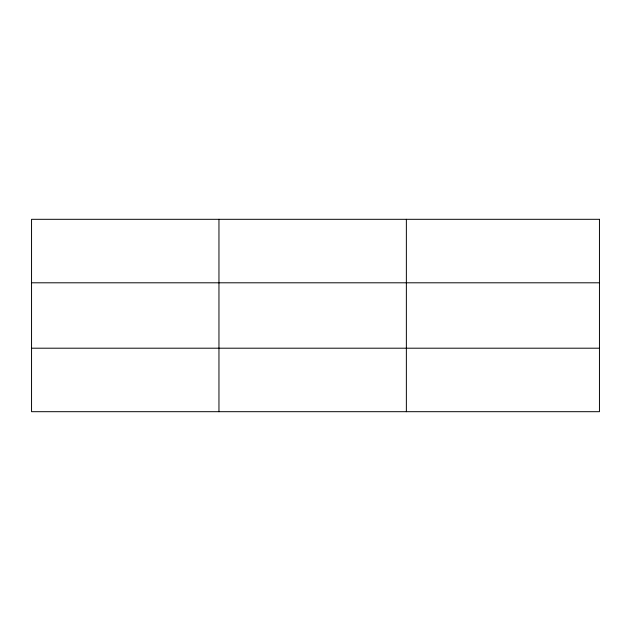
<?xml version="1.0" encoding="UTF-8"?>
<svg xmlns="http://www.w3.org/2000/svg" width="631" height="631" viewBox="0 0 631 631"><rect width="100%" height="100%" fill="white"/><g stroke="black" fill="none" stroke-linecap="round" stroke-linejoin="round"><path stroke-width="0.95" d="M218.957 219.312L218.957 411.688M406.364 219.312L406.364 411.688M31.55 282.798L599.45 282.798M31.55 348.202L599.45 348.202M599.45 219.312L599.45 411.688L31.55 411.688L31.55 219.312L599.45 219.312"/></g></svg>
